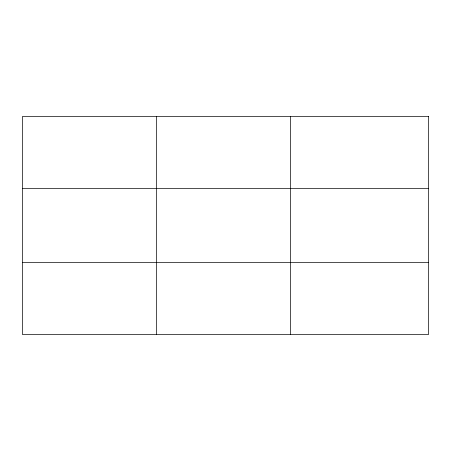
<?xml version="1.0" encoding="UTF-8"?>
<svg xmlns="http://www.w3.org/2000/svg" width="451" height="451" viewBox="0 0 451 451"><rect width="100%" height="100%" fill="white"/><g stroke="black" fill="none" stroke-linecap="round" stroke-linejoin="round"><path stroke-width="0.68" d="M156.497 116.397L156.497 334.603M290.444 116.397L290.444 334.603M22.55 188.405L428.45 188.405M22.55 262.595L428.45 262.595M428.45 116.397L428.45 334.603L22.55 334.603L22.55 116.397L428.45 116.397"/></g></svg>
